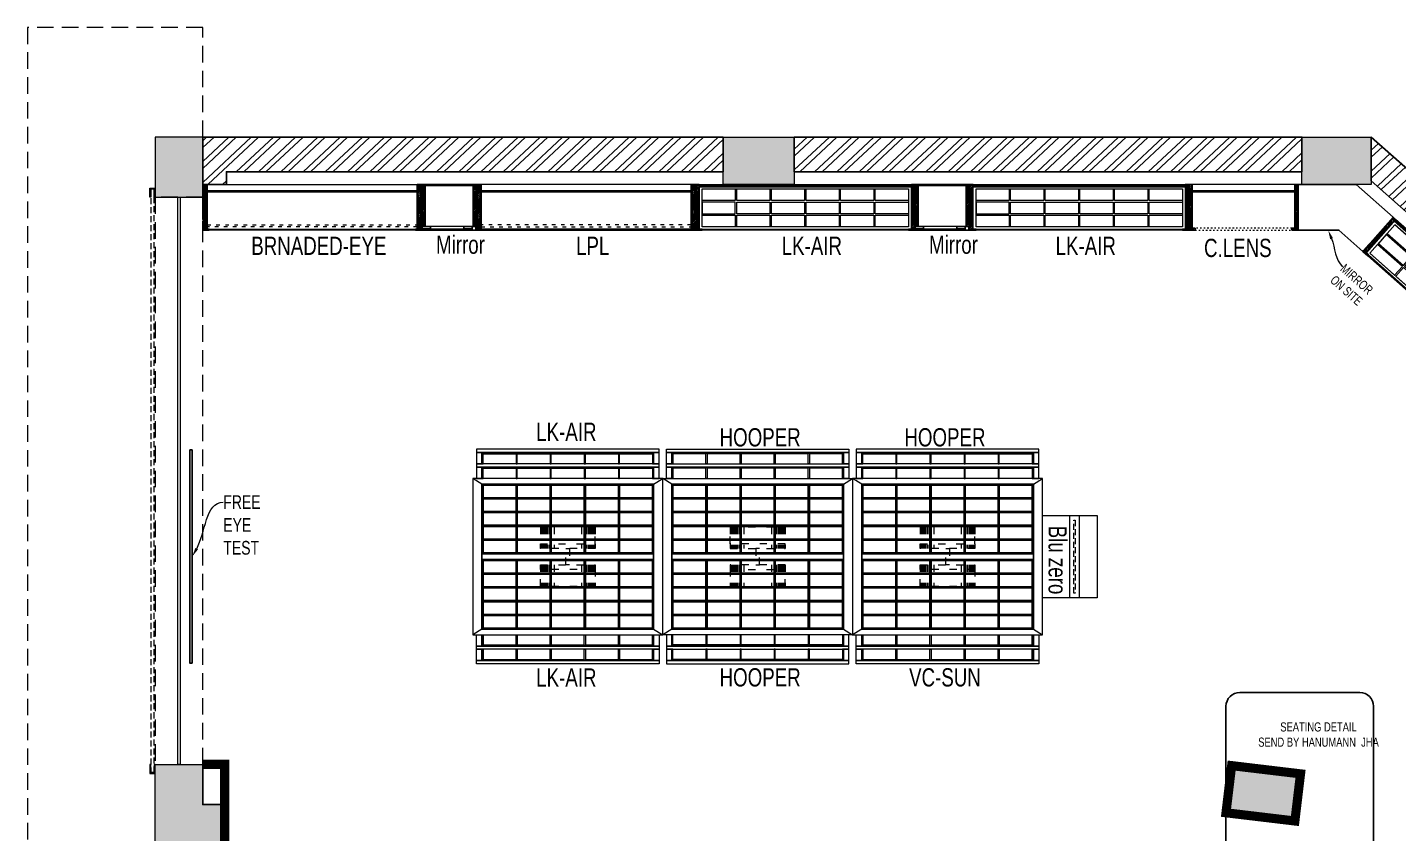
# Model space of a CAD drawing. Header units: feet. Extents: x 2658791 to 2675396, y -5466277 to -5453577.
# Drawn here: x 2658990 to 2666499, y -5457991 to -5453577 of the extents above; entities that cross this region are included whole.
import ezdxf
from ezdxf import colors
from ezdxf.entities.mleader import LeaderData, LeaderLine
from ezdxf.math import Vec2, Vec3

# ---------------------------------------------------------------- set-up
doc = ezdxf.new("R2010")
doc.units = ezdxf.units.FT
doc.header["$LTSCALE"] = 33
doc.header["$MEASUREMENT"] = 0
for name, pattern in [('a_p6_plan_L18$0$HIDDEN', [0.375, 0.25, -0.125]), ('ACAD_ISO03W100', [30, 12, -18]), ('D10_DASHED', [0.75, 0.5, -0.25]), ('HIDDENX2', [0.75, 0.5, -0.25])]:
    doc.linetypes.add(name, pattern=pattern)
for name, color, linetype, lineweight in [('A-Glazing', 4, 'Continuous', 20), ('A-shutter', 8, 'Continuous', 18), ('beam', 90, 'Continuous', 9), ('Column', 243, 'Continuous', 9), ('HIDDEN LINE', 177, 'Continuous', 0), ('LENS-DIM', 252, 'Continuous', 5), ('LENS-FURNITURE', 13, 'Continuous', 9), ('LENS-PARTITION', 21, 'Continuous', 25), ('LENS-TEXT', 31, 'Continuous', 5), ('LENS_DIMENSION', 193, 'Continuous', 0), ('LENS_PARTITION', 21, 'Continuous', 25), ('LENS_TEXT', 31, 'Continuous', 5), ('LK-FF&E FLOOR', 1, 'Continuous', 9), ('LK-FF&E WALL', 1, 'Continuous', 9), ('LK-MIRROR', 133, 'Continuous', 13), ('LN-ELEVATION-1', 81, 'Continuous', 25), ('LN-ELEVATION-2', 103, 'Continuous', 20), ('LN-ELEVATION-3', 125, 'Continuous', 18), ('LN-ELEVATION-4', 145, 'Continuous', 13), ('LN-ELEVATION-5', 167, 'Continuous', 5), ('LN-HATCH', 251, 'Continuous', 0), ('PLANO-TXT', 252, 'Continuous', 5), ('rolling shutter', 1, 'Continuous', 5)]:
    doc.layers.add(name, color=color, linetype=linetype, lineweight=lineweight)
doc.layers.add('A-WALL', color=1, linetype='Continuous')
doc.styles.add('LK TXT', font='GILC____.TTF', dxfattribs={"height": 100})
doc.styles.get("Standard").update_dxf_attribs({"font": 'GILC____.TTF'})
pattern_1 = [(45, (7858054.0837, 3504049.203), (-4.4901280605, 4.4901280605), [])]
pattern_2 = [(45, (3990327.2935, 1709214.6916), (-4.4901280605, 4.4901280605), [])]
pattern_3 = [(45, (7858558.917, 3503823.203), (-4.4901280605, 4.4901280605), [])]

# ---------------------------------------------------------------- blocks, each defined once
blk = doc.blocks.new('*U50')
at = {"layer": 'A-shutter', "color": 5, "ltscale": 10}
for points in [[(41039950, -1561539.2), (41039950, -1561544.2), (41039905, -1561544.2), (41039905, -1561564.2), (41039950, -1561564.2), (41039950, -1561569.2), (41039900, -1561569.2), (41039900, -1561539.2)], [(41043055, -1561539.2), (41043055, -1561544.2), (41043100, -1561544.2), (41043100, -1561564.2), (41043055, -1561564.2), (41043055, -1561569.2), (41043105, -1561569.2), (41043105, -1561539.2)]]:
    blk.add_lwpolyline(points, close=True, dxfattribs=at)
at = {"layer": 'A-shutter', "color": 5, "linetype": 'HIDDENX2', "ltscale": 2}
blk.add_lwpolyline([(41039905, -1561544.2), (41039905, -1561564.2), (41043100, -1561564.2), (41043100, -1561544.2)], close=True, dxfattribs=at)
blk = doc.blocks.new('A$C789c81e5')
at = {"layer": 'Column'}
h = blk.add_hatch(color=8, dxfattribs=at)
h.dxf.hatch_style = 1
h.paths.add_polyline_path([(-8311.5, 960), (-8641.5, 960), (-8641.5, 700), (-8311.5, 700)])
h.paths.add_polyline_path([(-4736.5, 1080), (-4736.5, 700), (-5206.5, 700), (-5206.5, 960), (-4986.5, 960), (-4986.5, 1080)])
h.paths.add_polyline_path([(-1094, 700), (-1114.3, 1132), (-1374, 1119.8), (-1366.5, 960), (-1516.5, 960), (-1516.5, 700)])
h.paths.add_polyline_path([(-1503.3, 3876.8), (-1243.6, 3889), (-1222.5, 3439.5), (-1482.3, 3427.3)])
h.paths.add_polyline_path([(-8641.5, 4200), (-8381.5, 4200), (-8381.5, 3810), (-8641.5, 3810)])
h.paths.add_polyline_path([(-5154.6, 6972.3), (-4896.4, 6941.5), (-4941.4, 6564.2), (-5199.6, 6595)])
h.paths.add_polyline_path([(-1595.3, 6780), (-1626, 6490.2), (-1611.2, 6175.4), (-1351.5, 6187.6), (-1365.3, 6482.5), (-1336.7, 6752.6)])
h.paths.add_polyline_path([(-8641.5, 7360), (-8381.5, 7360), (-8381.5, 6980), (-8641.5, 6980)])
h.paths.add_polyline_path([(-6192.4, 10137.7), (-5940.3, 10422.1), (-5745.7, 10249.6), (-5997.8, 9965.2)])
h.paths.add_polyline_path([(-4115.7, 12479.6), (-3857, 12771.4), (-3662.5, 12598.9), (-3921.2, 12307.1)])
h.paths.add_polyline_path([(271.4, 10231.9), (584.4, 9999.1), (351.6, 9686.2), (38.7, 9918.9)])
h.paths.add_polyline_path([(-858.2, 16153.4), (-633.6, 16406.7), (-439, 16234.2), (-663.6, 15980.9)])
at = {"layer": 'LN-HATCH'}
h = blk.add_hatch(dxfattribs=at)
h.set_pattern_fill('ANSI32', color=256, scale=222, angle=88.11)
h.paths.add_polyline_path([(143, 9841.4), (41.5, 9704.9), (250.2, 9549.8), (351.6, 9686.2)])
h.paths.add_polyline_path([(1647, 11221.8), (697.8, 10151.6), (584.4, 9999.1), (382.8, 10149.1), (1459.5, 11387.9)])
h.paths.add_polyline_path([(-442.5, 16230.3), (2666.1, 12370.7), (2261.1, 11914.1), (2066.6, 12086.6), (2248.1, 12295.4), (2197.7, 12537.6), (-617.4, 16033)])
h.paths.add_polyline_path([(2066.6, 12086.6), (1656.4, 11614.5), (1846.1, 11446.2), (2261.1, 11914.1)])
h.paths.add_polyline_path([(-3857, 12771.4), (-858.2, 16153.4), (-716, 16027.3), (-3714.8, 12645.4)])
h.paths.add_polyline_path([(-5940.3, 10422.1), (-4115.7, 12479.6), (-3973.6, 12353.6), (-5798.1, 10296)])
h.paths.add_polyline_path([(-8641.5, 7360), (-6192.4, 10137.7), (-6050.2, 10011.7), (-8401.5, 7360)])
h.paths.add_polyline_path([(-8451.5, 4200), (-8641.5, 4200), (-8641.5, 6980), (-8451.5, 6980)])
h.paths.add_polyline_path([(-8381.5, 1090), (-8451.5, 1090), (-8451.5, 3810), (-8641.5, 3810), (-8641.5, 960), (-8381.5, 960)])
at = {"layer": 'A-WALL'}
for p, q in [((-5199.6, 6595), (-5154.6, 6972.3)), ((-4896.4, 6941.5), (-5154.6, 6972.3)), ((-4941.4, 6564.2), (-4896.4, 6941.5)), ((-4941.4, 6564.2), (-5199.6, 6595))]:
    blk.add_line(p, q, dxfattribs=at)
for points in [[(-8641.5, 7360), (-6192.4, 10137.7), (-6050.2, 10011.7), (-8401.5, 7360)], [(-8451.5, 4200), (-8641.5, 4200), (-8641.5, 6980), (-8451.5, 6980)], [(-8381.5, 1090), (-8451.5, 1090), (-8451.5, 3810), (-8641.5, 3810), (-8641.5, 960), (-8381.5, 960)]]:
    blk.add_lwpolyline(points, close=True, dxfattribs=at)
at = {"layer": 'beam', "linetype": 'a_p6_plan_L18$0$HIDDEN', "lineweight": 5, "ltscale": 11}
blk.add_line((-8641.5, 960), (-9241.5, 960), dxfattribs=at)
blk.add_lwpolyline([(-9241.5, 960), (-9241.5, 0), (0, 0), (-301.6, 6428.9)], dxfattribs=at)
blk.add_lwpolyline([(-5206.5, 960), (-8311.5, 960), (-8311.5, 700), (-5206.5, 700)], close=True, dxfattribs=at)
at = {"layer": 'Column'}
for points in [[(-8641.5, 7360), (-8381.5, 7360), (-8381.5, 6980), (-8641.5, 6980)], [(-5154.6, 6972.3), (-4896.4, 6941.5), (-4941.4, 6564.2), (-5199.6, 6595)], [(-8641.5, 4200), (-8381.5, 4200), (-8381.5, 3810), (-8641.5, 3810)], [(-4736.5, 1080), (-4736.5, 700), (-5206.5, 700), (-5206.5, 960), (-4986.5, 960), (-4986.5, 1080)], [(-8311.5, 960), (-8641.5, 960), (-8641.5, 700), (-8311.5, 700)]]:
    blk.add_lwpolyline(points, close=True, dxfattribs=at)
at = {"layer": 'rolling shutter', "color": 2}
blk.add_blockref('*U50', (-41048261.5, 1562239.2), dxfattribs=at)
blk = doc.blocks.new('MIRROR')
at = {"layer": 'LN-HATCH', "ltscale": 0.5}
h = blk.add_hatch(dxfattribs=at)
h.set_pattern_fill('ANSI31', color=256, scale=2)
h.set_pattern_definition([(45, (4060433.7416, 1708720.787), (-4.4901280605, 4.4901280605), [])])
h.paths.add_polyline_path([(212.9, 101.3), (230.9, 101.3), (230.9, -127.7), (212.9, -127.7)])
h.paths.add_polyline_path([(230.9, 95.3), (494.9, 95.3), (494.9, 101.3), (230.9, 101.3)])
h.paths.add_polyline_path([(512.9, 101.3), (494.9, 101.3), (494.9, -127.7), (512.9, -127.7)])
at = {"layer": 'Defpoints'}
blk.add_lwpolyline([(512.9, 101.3), (212.9, 101.3), (212.9, -148.7), (512.9, -148.7)], close=True, dxfattribs=at)
at = {"layer": 'LN-ELEVATION-1'}
for points in [[(212.9, 101.3), (230.9, 101.3), (230.9, -127.7), (212.9, -127.7)], [(230.9, 95.3), (494.9, 95.3), (494.9, 101.3), (230.9, 101.3)], [(512.9, 101.3), (494.9, 101.3), (494.9, -127.7), (512.9, -127.7)], [(259.9, -141.7), (259.9, -127.7), (214.9, -127.7), (214.9, -148.7), (223.9, -148.7), (223.9, -147.2), (216.4, -147.2), (216.4, -141.7)], [(442.9, -141.7), (442.9, -127.7), (487.9, -127.7), (487.9, -148.7), (478.9, -148.7), (478.9, -147.2), (486.4, -147.2), (486.4, -141.7)], [(504.9, -148.7), (504.9, -147.2), (509.4, -147.2), (509.4, -129.2), (487.9, -129.2), (487.9, -127.7), (510.9, -127.7), (510.9, -148.7)]]:
    blk.add_lwpolyline(points, close=True, dxfattribs=at)
at = {"layer": 'LN-ELEVATION-2', "color": 4, "lineweight": 0}
blk.add_lwpolyline([(216.4, -141.7), (486.4, -141.7), (486.4, -147.2), (216.4, -147.2)], close=True, dxfattribs=at)
at = {"layer": 'LN-ELEVATION-2'}
blk.add_lwpolyline([(259.9, -141.7), (442.9, -141.7), (442.9, -127.7), (259.9, -127.7)], close=True, dxfattribs=at)
at = {"layer": 'LN-ELEVATION-4', "ltscale": 0.5}
blk.add_line((478.9, -148.7), (223.9, -148.7), dxfattribs=at)
blk = doc.blocks.new('VC HD 1200')
at = {"layer": 'LN-HATCH', "ltscale": 0.5}
h = blk.add_hatch(dxfattribs=at)
h.set_pattern_fill('ANSI31', color=256, scale=2)
h.set_pattern_definition([(45, (3760859.753, 1795248.936), (-4.490128061, 4.490128061), [])])
h.paths.add_polyline_path([(-1200, 250), (-1200, 60), (-1194, 60), (-1194, 50), (-1200, 50), (-1200, 6), (-1182, 6), (-1182, 250)])
h = blk.add_hatch(dxfattribs=at)
h.set_pattern_fill('ANSI31', color=256, scale=2)
h.set_pattern_definition(pattern_1)
h.paths.add_polyline_path([(0, 250), (0, 60), (-6, 60), (-6, 50), (0, 50), (0, 6), (-18, 6), (-18, 250)])
h = blk.add_hatch(dxfattribs=at)
h.set_pattern_fill('ANSI31', color=256, scale=2)
h.set_pattern_definition([(45, (7858047.0837, 3504049.203), (-4.4901280605, 4.4901280605), [])])
h.paths.add_polyline_path([(-1165, 6), (-1165, 0), (-1200, 0), (-1200, 6)])
h = blk.add_hatch(dxfattribs=at)
h.set_pattern_fill('ANSI31', color=256, scale=2)
h.set_pattern_definition(pattern_1)
h.paths.add_polyline_path([(-28, 6), (-28, 0), (0, 0), (0, 6)])
at = {"layer": 'LN-ELEVATION-1', "ltscale": 0.5}
for points in [[(-1200, 250), (-1200, 60), (-1194, 60), (-1194, 50), (-1200, 50), (-1200, 6), (-1182, 6), (-1182, 250)], [(-18, 238), (-1182, 238), (-1182, 244), (-18, 244)], [(0, 250), (0, 60), (-6, 60), (-6, 50), (0, 50), (0, 6), (-18, 6), (-18, 250)], [(-1165, 6), (-1165, 0), (-1200, 0), (-1200, 6)], [(-35, 6), (-35, 0), (0, 0), (0, 6)]]:
    blk.add_lwpolyline(points, close=True, dxfattribs=at)
at = {"layer": 'LN-ELEVATION-3', "ltscale": 0.5}
for p, q in [((-1182, 250), (-18, 250)), ((-1165, 6), (-35, 6)), ((-35, 0), (-1165, 0))]:
    blk.add_line(p, q, dxfattribs=at)
for points in [[(-1165, 226), (-35, 226), (-35, 18), (-1165, 18)], [(-1165, 226), (-983.3, 226), (-983.3, 162), (-1165, 162)], [(-975.3, 226), (-793.7, 226), (-793.7, 162), (-975.3, 162)], [(-785.7, 226), (-604, 226), (-604, 162), (-785.7, 162)], [(-596, 226), (-414.3, 226), (-414.3, 162), (-596, 162)], [(-406.3, 226), (-224.7, 226), (-224.7, 162), (-406.3, 162)], [(-216.7, 226), (-35, 226), (-35, 162), (-216.7, 162)], [(-1165, 90), (-983.3, 90), (-983.3, 154), (-1165, 154)], [(-975.3, 154), (-793.7, 154), (-793.7, 90), (-975.3, 90)], [(-785.7, 154), (-604, 154), (-604, 90), (-785.7, 90)], [(-596, 154), (-414.3, 154), (-414.3, 90), (-596, 90)], [(-406.3, 154), (-224.7, 154), (-224.7, 90), (-406.3, 90)], [(-216.7, 154), (-35, 154), (-35, 90), (-216.7, 90)], [(-1165, 82), (-983.3, 82), (-983.3, 18), (-1165, 18)], [(-975.3, 82), (-793.7, 82), (-793.7, 18), (-975.3, 18)], [(-785.7, 82), (-604, 82), (-604, 18), (-785.7, 18)], [(-596, 82), (-414.3, 82), (-414.3, 18), (-596, 18)], [(-406.3, 82), (-224.7, 82), (-224.7, 18), (-406.3, 18)], [(-216.7, 82), (-35, 82), (-35, 18), (-216.7, 18)]]:
    blk.add_lwpolyline(points, close=True, dxfattribs=at)
blk = doc.blocks.new('ffgd')
at = {"layer": 'LN-ELEVATION-4', "linetype": 'ACAD_ISO03W100', "ltscale": 0.1}
blk.add_lwpolyline([(0, 47.3), (0, -41.5), (-20, -41.5), (-20, 47.3)], close=True, dxfattribs=at)
at = {"layer": 'LN-ELEVATION-5', "linetype": 'ACAD_ISO03W100', "ltscale": 0.1}
for p, q in [((-159.9, 165.7), (-159.9, 47.3)), ((-159.7, 165.7), (-159.7, 47.3)), ((-159.4, 165.7), (-159.4, 47.3)), ((-159, 165.7), (-159, 47.3)), ((-158.5, 165.7), (-158.5, 47.3)), ((-157.9, 165.7), (-157.9, 47.3)), ((-157.1, 165.7), (-157.1, 47.3)), ((-156.1, 165.7), (-156.1, 47.3)), ((-154.1, 165.7), (-154.1, 47.3)), ((-151.1, 165.7), (-151.1, 47.3)), ((-146.1, 165.7), (-146.1, 47.3)), ((-141.1, 165.7), (-141.1, 47.3)), ((-135.1, 165.7), (-135.1, 47.3)), ((-128.1, 165.7), (-128.1, 47.3)), ((-120.1, 165.7), (-120.1, 47.3)), ((-111.1, 165.7), (-111.1, 47.3)), ((-102.1, 165.7), (-102.1, 47.3)), ((-85, 165.7), (-85, 47.3)), ((65, 165.7), (65, 47.3)), ((82.1, 165.7), (82.1, 47.3)), ((91.1, 165.7), (91.1, 47.3)), ((100.1, 165.7), (100.1, 47.3)), ((108.1, 165.7), (108.1, 47.3)), ((115.1, 165.7), (115.1, 47.3)), ((121.1, 165.7), (121.1, 47.3)), ((126.1, 165.7), (126.1, 47.3)), ((131.1, 165.7), (131.1, 47.3)), ((134.1, 165.7), (134.1, 47.3)), ((136.1, 165.7), (136.1, 47.3)), ((137.1, 165.7), (137.1, 47.3)), ((137.9, 165.7), (137.9, 47.3)), ((138.5, 165.7), (138.5, 47.3)), ((139, 165.7), (139, 47.3)), ((139.4, 165.7), (139.4, 47.3)), ((139.7, 165.7), (139.7, 47.3)), ((139.9, 165.7), (139.9, 47.3)), ((-159.9, -41.5), (-159.9, -159.9)), ((-159.7, -41.5), (-159.7, -159.9)), ((-159.4, -41.5), (-159.4, -159.9)), ((-159, -41.5), (-159, -159.9)), ((-158.5, -41.5), (-158.5, -159.9)), ((-157.9, -41.5), (-157.9, -159.9)), ((-157.1, -41.5), (-157.1, -159.9)), ((-156.1, -41.5), (-156.1, -159.9)), ((-154.1, -41.5), (-154.1, -159.9)), ((-151.1, -41.5), (-151.1, -159.9)), ((-146.1, -41.5), (-146.1, -159.9)), ((-141.1, -41.5), (-141.1, -159.9)), ((-135.1, -41.5), (-135.1, -159.9)), ((-128.1, -41.5), (-128.1, -159.9)), ((-120.1, -41.5), (-120.1, -159.9)), ((-111.1, -41.5), (-111.1, -159.9)), ((-102.1, -41.5), (-102.1, -159.9)), ((-85, -41.5), (-85, -159.9)), ((65, -41.5), (65, -159.9)), ((82.1, -41.5), (82.1, -159.9)), ((91.1, -41.5), (91.1, -159.9)), ((100.1, -41.5), (100.1, -159.9)), ((108.1, -41.5), (108.1, -159.9)), ((115.1, -41.5), (115.1, -159.9)), ((121.1, -41.5), (121.1, -159.9)), ((126.1, -41.5), (126.1, -159.9)), ((131.1, -41.5), (131.1, -159.9)), ((134.1, -41.5), (134.1, -159.9)), ((136.1, -41.5), (136.1, -159.9)), ((137.1, -41.5), (137.1, -159.9)), ((137.9, -41.5), (137.9, -159.9)), ((138.5, -41.5), (138.5, -159.9)), ((139, -41.5), (139, -159.9)), ((139.4, -41.5), (139.4, -159.9)), ((139.7, -41.5), (139.7, -159.9)), ((139.9, -41.5), (139.9, -159.9))]:
    blk.add_line(p, q, dxfattribs=at)
for points in [[(140, 73), (140, 165.7), (-160, 165.7), (-160, 73)], [(140, -67.1), (140, -159.9), (-160, -159.9), (-160, -67.1)]]:
    blk.add_lwpolyline(points, dxfattribs=at)
for points in [[(140, 73), (140, 47.3), (-160, 47.3), (-160, 73)], [(140, -41.5), (140, -67.1), (-160, -67.1), (-160, -41.5)]]:
    blk.add_lwpolyline(points, close=True, dxfattribs=at)
blk = doc.blocks.new('EURO 1040 x 1175')
at = {"layer": 'LN-ELEVATION-1'}
for points in [[(-470, -327.4), (470, -327.4), (470, 467.6), (-470, 467.6)], [(-470, 85.1), (470, 85.1), (470, 467.6), (-470, 467.6)], [(-283.2, 85.1), (-277.2, 85.1), (-277.2, 467.6), (-283.2, 467.6)], [(-96.4, 85.1), (-90.4, 85.1), (-90.4, 467.6), (-96.4, 467.6)], [(90.4, 85.1), (96.4, 85.1), (96.4, 467.6), (90.4, 467.6)], [(277.2, 85.1), (283.2, 85.1), (283.2, 467.6), (277.2, 467.6)], [(-470, 386.6), (-283.2, 386.6), (-283.2, 392.6), (-470, 392.6)], [(-277.2, 386.6), (-96.4, 386.6), (-96.4, 392.6), (-277.2, 392.6)], [(-90.4, 386.6), (90.4, 386.6), (90.4, 392.6), (-90.4, 392.6)], [(96.4, 386.6), (277.2, 386.6), (277.2, 392.6), (96.4, 392.6)], [(283.2, 386.6), (470, 386.6), (470, 392.6), (283.2, 392.6)], [(-470, 311.2), (-283.2, 311.2), (-283.2, 317.2), (-470, 317.2)], [(-277.2, 311.2), (-96.4, 311.2), (-96.4, 317.2), (-277.2, 317.2)], [(-90.4, 311.2), (90.4, 311.2), (90.4, 317.2), (-90.4, 317.2)], [(96.4, 311.2), (277.2, 311.2), (277.2, 317.2), (96.4, 317.2)], [(283.2, 311.2), (470, 311.2), (470, 317.2), (283.2, 317.2)], [(-470, 235.8), (-283.2, 235.8), (-283.2, 241.8), (-470, 241.8)], [(-277.2, 235.8), (-96.4, 235.8), (-96.4, 241.8), (-277.2, 241.8)], [(-90.4, 235.8), (90.4, 235.8), (90.4, 241.8), (-90.4, 241.8)], [(96.4, 235.8), (277.2, 235.8), (277.2, 241.8), (96.4, 241.8)], [(283.2, 235.8), (470, 235.8), (470, 241.8), (283.2, 241.8)], [(-470, 160.4), (-283.2, 160.4), (-283.2, 166.4), (-470, 166.4)], [(-277.2, 160.4), (-96.4, 160.4), (-96.4, 166.4), (-277.2, 166.4)], [(-90.4, 160.4), (90.4, 160.4), (90.4, 166.4), (-90.4, 166.4)], [(96.4, 160.4), (277.2, 160.4), (277.2, 166.4), (96.4, 166.4)], [(283.2, 160.4), (470, 160.4), (470, 166.4), (283.2, 166.4)], [(-470, 85.1), (470, 85.1), (470, 55.1), (-470, 55.1)], [(-470, 55.1), (470, 55.1), (470, -327.4), (-470, -327.4)], [(-283.2, 55.1), (-277.2, 55.1), (-277.2, -327.4), (-283.2, -327.4)], [(-96.4, 55.1), (-90.4, 55.1), (-90.4, -327.4), (-96.4, -327.4)], [(90.4, 55.1), (96.4, 55.1), (96.4, -327.4), (90.4, -327.4)], [(277.2, 55.1), (283.2, 55.1), (283.2, -327.4), (277.2, -327.4)], [(-470, -20.3), (-283.2, -20.3), (-283.2, -26.3), (-470, -26.3)], [(-277.2, -20.3), (-96.4, -20.3), (-96.4, -26.3), (-277.2, -26.3)], [(-90.4, -20.3), (90.4, -20.3), (90.4, -26.3), (-90.4, -26.3)], [(96.4, -20.3), (277.2, -20.3), (277.2, -26.3), (96.4, -26.3)], [(283.2, -20.3), (470, -20.3), (470, -26.3), (283.2, -26.3)], [(-470, -95.7), (-283.2, -95.7), (-283.2, -101.7), (-470, -101.7)], [(-277.2, -95.7), (-96.4, -95.7), (-96.4, -101.7), (-277.2, -101.7)], [(-90.4, -95.7), (90.4, -95.7), (90.4, -101.7), (-90.4, -101.7)], [(96.4, -95.7), (277.2, -95.7), (277.2, -101.7), (96.4, -101.7)], [(283.2, -95.7), (470, -95.7), (470, -101.7), (283.2, -101.7)], [(-470, -171.1), (-283.2, -171.1), (-283.2, -177.1), (-470, -177.1)], [(-277.2, -171.1), (-96.4, -171.1), (-96.4, -177.1), (-277.2, -177.1)], [(-90.4, -171.1), (90.4, -171.1), (90.4, -177.1), (-90.4, -177.1)], [(96.4, -171.1), (277.2, -171.1), (277.2, -177.1), (96.4, -177.1)], [(283.2, -171.1), (470, -171.1), (470, -177.1), (283.2, -177.1)], [(-470, -246.4), (-283.2, -246.4), (-283.2, -252.4), (-470, -252.4)], [(-277.2, -246.4), (-96.4, -246.4), (-96.4, -252.4), (-277.2, -252.4)], [(-90.4, -246.4), (90.4, -246.4), (90.4, -252.4), (-90.4, -252.4)], [(96.4, -246.4), (277.2, -246.4), (277.2, -252.4), (96.4, -252.4)], [(283.2, -246.4), (470, -246.4), (470, -252.4), (283.2, -252.4)]]:
    blk.add_lwpolyline(points, close=True, dxfattribs=at)
for points in [[(-283.2, 461.6), (-464, 461.6), (-464, 317.2)], [(-96.4, 461.6), (-277.2, 461.6)], [(90.4, 461.6), (-90.4, 461.6)], [(277.2, 461.6), (96.4, 461.6)], [(464, 317.2), (464, 461.6), (283.2, 461.6)], [(-464, 311.2), (-464, 241.8)], [(464, 241.8), (464, 311.2)], [(-464, 235.8), (-464, 166.4)], [(464, 166.4), (464, 235.8)], [(-464, 160.4), (-464, 91.1), (-283.2, 91.1)], [(283.2, 91.1), (464, 91.1), (464, 160.4)], [(-277.2, 91.1), (-96.4, 91.1)], [(-90.4, 91.1), (90.4, 91.1)], [(96.4, 91.1), (277.2, 91.1)], [(-464, -20.3), (-464, 49.1), (-283.2, 49.1)], [(-277.2, 49.1), (-96.4, 49.1)], [(-90.4, 49.1), (90.4, 49.1)], [(96.4, 49.1), (277.2, 49.1)], [(283.2, 49.1), (464, 49.1), (464, -20.3)], [(-464, -95.7), (-464, -26.3)], [(464, -26.3), (464, -95.7)], [(-464, -171.1), (-464, -101.7)], [(464, -101.7), (464, -171.1)], [(-283.2, -321.4), (-464, -321.4), (-464, -177.1)], [(464, -177.1), (464, -321.4), (283.2, -321.4)], [(-96.4, -321.4), (-277.2, -321.4)], [(90.4, -321.4), (-90.4, -321.4)], [(277.2, -321.4), (96.4, -321.4)]]:
    blk.add_lwpolyline(points, dxfattribs=at)
at = {"layer": 'LN-ELEVATION-2'}
blk.add_lwpolyline([(-520, -357.4), (520, -357.4), (520, 497.6), (-520, 497.6)], close=True, dxfattribs=at)
for points in [[(-470, 467.6), (-520, 497.6)], [(470, 467.6), (520, 497.6)], [(-470, -327.4), (-520, -357.4)], [(470, -327.4), (520, -357.4)]]:
    blk.add_lwpolyline(points, dxfattribs=at)
at = {"layer": 'LN-ELEVATION-3'}
for points in [[(-500, 559.6), (500, 559.6), (500, 577.6), (-500, 577.6)], [(-500, 497.6), (-470, 497.6), (-470, 559.6), (-500, 559.6)], [(470, 497.6), (500, 497.6), (500, 559.6), (470, 559.6)], [(-500, -357.4), (-470, -357.4), (-470, -419.4), (-500, -419.4)], [(470, -357.4), (500, -357.4), (500, -419.4), (470, -419.4)], [(-500, -419.4), (500, -419.4), (500, -437.4), (-500, -437.4)]]:
    blk.add_lwpolyline(points, close=True, dxfattribs=at)
at = {"layer": 'LN-ELEVATION-4'}
for points in [[(-500, 639.6), (500, 639.6), (500, 657.6), (-500, 657.6)], [(-500, 577.6), (-470, 577.6), (-470, 639.6), (-500, 639.6)], [(470, 577.6), (500, 577.6), (500, 639.6), (470, 639.6)], [(-470, 497.6), (-464, 497.6), (-464, 559.6), (-470, 559.6)], [(-464, 553.6), (-283.2, 553.6), (-283.2, 559.6), (-464, 559.6)], [(-283.2, 497.6), (-277.2, 497.6), (-277.2, 559.6), (-283.2, 559.6)], [(-277.2, 553.6), (-96.4, 553.6), (-96.4, 559.6), (-277.2, 559.6)], [(-96.4, 497.6), (-90.4, 497.6), (-90.4, 559.6), (-96.4, 559.6)], [(-90.4, 553.6), (90.4, 553.6), (90.4, 559.6), (-90.4, 559.6)], [(90.4, 497.6), (96.4, 497.6), (96.4, 559.6), (90.4, 559.6)], [(96.4, 553.6), (277.2, 553.6), (277.2, 559.6), (96.4, 559.6)], [(277.2, 497.6), (283.2, 497.6), (283.2, 559.6), (277.2, 559.6)], [(283.2, 553.6), (464, 553.6), (464, 559.6), (283.2, 559.6)], [(464, 497.6), (470, 497.6), (470, 559.6), (464, 559.6)], [(-470, -357.4), (-464, -357.4), (-464, -419.4), (-470, -419.4)], [(-283.2, -357.4), (-277.2, -357.4), (-277.2, -419.4), (-283.2, -419.4)], [(-96.4, -357.4), (-90.4, -357.4), (-90.4, -419.4), (-96.4, -419.4)], [(90.4, -357.4), (96.4, -357.4), (96.4, -419.4), (90.4, -419.4)], [(277.2, -357.4), (283.2, -357.4), (283.2, -419.4), (277.2, -419.4)], [(464, -357.4), (470, -357.4), (470, -419.4), (464, -419.4)], [(-500, -437.4), (-470, -437.4), (-470, -499.4), (-500, -499.4)], [(-464, -413.4), (-283.2, -413.4), (-283.2, -419.4), (-464, -419.4)], [(-277.2, -413.4), (-96.4, -413.4), (-96.4, -419.4), (-277.2, -419.4)], [(-90.4, -413.4), (90.4, -413.4), (90.4, -419.4), (-90.4, -419.4)], [(96.4, -413.4), (277.2, -413.4), (277.2, -419.4), (96.4, -419.4)], [(283.2, -413.4), (464, -413.4), (464, -419.4), (283.2, -419.4)], [(470, -437.4), (500, -437.4), (500, -499.4), (470, -499.4)], [(-500, -499.4), (500, -499.4), (500, -517.4), (-500, -517.4)]]:
    blk.add_lwpolyline(points, close=True, dxfattribs=at)
at = {"layer": 'LN-ELEVATION-5'}
for points in [[(-470, 577.6), (-464, 577.6), (-464, 639.6), (-470, 639.6)], [(-464, 633.6), (-283.2, 633.6), (-283.2, 639.6), (-464, 639.6)], [(-283.2, 577.6), (-277.2, 577.6), (-277.2, 639.6), (-283.2, 639.6)], [(-277.2, 633.6), (-96.4, 633.6), (-96.4, 639.6), (-277.2, 639.6)], [(-96.4, 577.6), (-90.4, 577.6), (-90.4, 639.6), (-96.4, 639.6)], [(-90.4, 633.6), (90.4, 633.6), (90.4, 639.6), (-90.4, 639.6)], [(90.4, 577.6), (96.4, 577.6), (96.4, 639.6), (90.4, 639.6)], [(96.4, 633.6), (277.2, 633.6), (277.2, 639.6), (96.4, 639.6)], [(277.2, 577.6), (283.2, 577.6), (283.2, 639.6), (277.2, 639.6)], [(283.2, 633.6), (464, 633.6), (464, 639.6), (283.2, 639.6)], [(464, 577.6), (470, 577.6), (470, 639.6), (464, 639.6)], [(-470, -437.4), (-464, -437.4), (-464, -499.4), (-470, -499.4)], [(-283.2, -437.4), (-277.2, -437.4), (-277.2, -499.4), (-283.2, -499.4)], [(-96.4, -437.4), (-90.4, -437.4), (-90.4, -499.4), (-96.4, -499.4)], [(90.4, -437.4), (96.4, -437.4), (96.4, -499.4), (90.4, -499.4)], [(277.2, -437.4), (283.2, -437.4), (283.2, -499.4), (277.2, -499.4)], [(464, -437.4), (470, -437.4), (470, -499.4), (464, -499.4)], [(-464, -493.4), (-283.2, -493.4), (-283.2, -499.4), (-464, -499.4)], [(-277.2, -493.4), (-96.4, -493.4), (-96.4, -499.4), (-277.2, -499.4)], [(-90.4, -493.4), (90.4, -493.4), (90.4, -499.4), (-90.4, -499.4)], [(96.4, -493.4), (277.2, -493.4), (277.2, -499.4), (96.4, -499.4)], [(283.2, -493.4), (464, -493.4), (464, -499.4), (283.2, -499.4)]]:
    blk.add_lwpolyline(points, close=True, dxfattribs=at)
at = {"layer": 'LENS-DIM'}
blk.add_blockref('ffgd', (10, 67.1), dxfattribs=at)
blk = doc.blocks.new('CLENS 600')
at = {"layer": 'LN-HATCH', "ltscale": 0.5}
h = blk.add_hatch(dxfattribs=at)
h.set_pattern_fill('ANSI31', color=256, scale=2)
h.set_pattern_definition(pattern_2)
h.paths.add_polyline_path([(-600, 0), (-582, 0), (-582, -240), (-600, -240)])
h = blk.add_hatch(dxfattribs=at)
h.set_pattern_fill('ANSI31', color=256, scale=2)
h.set_pattern_definition([(45, (3975657.573, 1709214.6916), (-4.490128061, 4.490128061), [])])
h.paths.add_polyline_path([(-18, 0), (0, 0), (0, -240), (-18, -240)])
h = blk.add_hatch(dxfattribs=at)
h.set_pattern_fill('ANSI31', color=256, scale=2)
h.set_pattern_definition([(45, (3990252.2935, 1709214.6916), (-4.4901280605, 4.4901280605), [])])
h.paths.add_polyline_path([(-582, -40), (-18, -40), (-18, -34), (-582, -34)])
h = blk.add_hatch(dxfattribs=at)
h.set_pattern_fill('ANSI31', color=256, scale=2)
h.set_pattern_definition(pattern_2)
h.paths.add_polyline_path([(-600, -250), (-565, -250), (-565, -240), (-600, -240)])
h = blk.add_hatch(dxfattribs=at)
h.set_pattern_fill('ANSI31', color=256, scale=2)
h.set_pattern_definition([(45, (3990177.2935, 1709214.6916), (-4.4901280605, 4.4901280605), [])])
h.paths.add_polyline_path([(-35, -250), (0, -250), (0, -240), (-35, -240)])
at = {"layer": 'HIDDEN LINE', "linetype": 'ACAD_ISO03W100', "ltscale": 0.02}
for p, q in [((-35, -240), (-565, -240)), ((-565, -250), (-35, -250))]:
    blk.add_line(p, q, dxfattribs=at)
at = {"layer": 'LN-ELEVATION-1', "ltscale": 0.5}
for points in [[(-600, 0), (-582, 0), (-582, -240), (-600, -240)], [(-18, 0), (0, 0), (0, -240), (-18, -240)], [(-582, -40), (-18, -40), (-18, -34), (-582, -34)], [(-600, -250), (-565, -250), (-565, -240), (-600, -240)], [(-35, -250), (0, -250), (0, -240), (-35, -240)]]:
    blk.add_lwpolyline(points, close=True, dxfattribs=at)
at = {"layer": 'LN-ELEVATION-4'}
blk.add_line((-18, 0), (-582, 0), dxfattribs=at)
blk = doc.blocks.new('VC HD 1010')
at = {"layer": 'LN-HATCH', "ltscale": 0.5}
h = blk.add_hatch(dxfattribs=at)
h.set_pattern_fill('ANSI31', color=256, scale=2)
h.set_pattern_definition([(45, (3761554.586, 1795022.936), (-4.490128061, 4.490128061), [])])
h.paths.add_polyline_path([(-505.2, 24), (-505.2, -166), (-499.2, -166), (-499.2, -176), (-505.2, -176), (-505.2, -220), (-487.2, -220), (-487.2, 24)])
h = blk.add_hatch(dxfattribs=at)
h.set_pattern_fill('ANSI31', color=256, scale=2)
h.set_pattern_definition(pattern_3)
h.paths.add_polyline_path([(504.8, 24), (504.8, -166), (498.8, -166), (498.8, -176), (504.8, -176), (504.8, -220), (486.8, -220), (486.8, 24)])
h = blk.add_hatch(dxfattribs=at)
h.set_pattern_fill('ANSI31', color=256, scale=2)
h.set_pattern_definition([(45, (7858741.917, 3503823.203), (-4.4901280605, 4.4901280605), [])])
h.paths.add_polyline_path([(-470.2, -220), (-470.2, -226), (-505.2, -226), (-505.2, -220)])
h = blk.add_hatch(dxfattribs=at)
h.set_pattern_fill('ANSI31', color=256, scale=2)
h.set_pattern_definition(pattern_3)
h.paths.add_polyline_path([(476.8, -220), (476.8, -226), (511.8, -226), (511.8, -220)])
at = {"layer": 'LN-ELEVATION-1', "ltscale": 0.5}
for points in [[(-505.2, 24), (-505.2, -166), (-499.2, -166), (-499.2, -176), (-505.2, -176), (-505.2, -220), (-487.2, -220), (-487.2, 24)], [(486.8, 12), (-487.2, 12), (-487.2, 18), (486.8, 18)], [(504.8, 24), (504.8, -166), (498.8, -166), (498.8, -176), (504.8, -176), (504.8, -220), (486.8, -220), (486.8, 24)], [(-470.2, -220), (-470.2, -226), (-505.2, -226), (-505.2, -220)], [(469.8, -220), (469.8, -226), (504.8, -226), (504.8, -220)]]:
    blk.add_lwpolyline(points, close=True, dxfattribs=at)
at = {"layer": 'LN-ELEVATION-2', "ltscale": 0.5}
blk.add_lwpolyline([(470.2, 0), (-470.2, 0), (-470.2, -208), (470.2, -208)], close=True, dxfattribs=at)
at = {"layer": 'LN-ELEVATION-3', "ltscale": 0.5}
for p, q in [((-487.2, 24), (486.8, 24)), ((-470.2, -220), (469.8, -220)), ((469.8, -226), (-470.2, -226))]:
    blk.add_line(p, q, dxfattribs=at)
for points in [[(-470.2, 0), (-288.5, 0), (-288.5, -64), (-470.2, -64)], [(-280.5, 0), (-98.8, 0), (-98.8, -64), (-280.5, -64)], [(-90.8, 0), (90.8, 0), (90.8, -64), (-90.8, -64)], [(98.8, 0), (280.5, 0), (280.5, -64), (98.8, -64)], [(288.5, 0), (470.2, 0), (470.2, -64), (288.5, -64)], [(-470.2, -136), (-288.5, -136), (-288.5, -72), (-470.2, -72)], [(-280.5, -72), (-98.8, -72), (-98.8, -136), (-280.5, -136)], [(-90.8, -72), (90.8, -72), (90.8, -136), (-90.8, -136)], [(98.8, -72), (280.5, -72), (280.5, -136), (98.8, -136)], [(288.5, -72), (470.2, -72), (470.2, -136), (288.5, -136)], [(-470.2, -144), (-288.5, -144), (-288.5, -208), (-470.2, -208)], [(-280.5, -144), (-98.8, -144), (-98.8, -208), (-280.5, -208)], [(-90.8, -144), (90.8, -144), (90.8, -208), (-90.8, -208)], [(98.8, -144), (280.5, -144), (280.5, -208), (98.8, -208)], [(288.5, -144), (470.2, -144), (470.2, -208), (288.5, -208)]]:
    blk.add_lwpolyline(points, close=True, dxfattribs=at)
blk = doc.blocks.new('BLUE ZERO')
at = {"layer": 'LENS-FURNITURE', "ltscale": 0.5}
for points in [[(86206.7, 120883.4), (86206.7, 120433.4), (85906.7, 120433.4), (85906.7, 120883.4)], [(86106.7, 120883.4), (86106.7, 120433.4), (86056.7, 120433.4), (86056.7, 120883.4)]]:
    blk.add_lwpolyline(points, close=True, dxfattribs=at)
at = {"layer": 'LENS-FURNITURE', "linetype": 'D10_DASHED', "ltscale": 2}
blk.add_lwpolyline([(86085.7, 120858.4), (86085.7, 120458.4), (86077.7, 120458.4), (86077.7, 120858.4)], close=True, dxfattribs=at)
blk = doc.blocks.new('JJ SH 1200')
at = {"layer": 'LN-HATCH', "ltscale": 0.5}
h = blk.add_hatch(dxfattribs=at)
h.set_pattern_fill('ANSI31', color=256, scale=2)
h.set_pattern_definition([(45, (4097187.331, 1708800.267), (-4.4901280605, 4.4901280605), [])])
h.paths.add_polyline_path([(792.1, 220), (792.1, 30), (786.1, 30), (786.1, 20), (792.1, 20), (792.1, -24), (767.1, -24), (767.1, 220)])
h.paths.add_polyline_path([(-382.9, 180), (767.1, 180), (767.1, 186), (-382.9, 186)])
h.paths.add_polyline_path([(757.1, -24), (757.1, -30), (792.1, -30), (792.1, -24)])
h.paths.add_polyline_path([(-407.9, 220), (-407.9, 30), (-401.9, 30), (-401.9, 20), (-407.9, 20), (-407.9, -24), (-382.9, -24), (-382.9, 220)])
h.paths.add_polyline_path([(-372.9, -24), (-372.9, -30), (-407.9, -30), (-407.9, -24)])
at = {"layer": 'LN-ELEVATION-1', "ltscale": 0.5}
for points in [[(-407.9, 220), (-407.9, 30), (-401.9, 30), (-401.9, 20), (-407.9, 20), (-407.9, -24), (-382.9, -24), (-382.9, 220)], [(-382.9, 180), (767.1, 180), (767.1, 186), (-382.9, 186)], [(792.1, 220), (792.1, 30), (786.1, 30), (786.1, 20), (792.1, 20), (792.1, -24), (767.1, -24), (767.1, 220)], [(-372.9, -24), (-372.9, -30), (-407.9, -30), (-407.9, -24)], [(757.1, -24), (757.1, -30), (792.1, -30), (792.1, -24)]]:
    blk.add_lwpolyline(points, close=True, dxfattribs=at)
at = {"layer": 'LN-ELEVATION-3', "ltscale": 0.5}
for p, q in [((767.1, 220), (-382.9, 220)), ((757.1, -24), (-372.9, -24)), ((-372.9, -30), (757.1, -30))]:
    blk.add_line(p, q, dxfattribs=at)
at = {"layer": 'LN-ELEVATION-4', "linetype": 'ACAD_ISO03W100', "ltscale": 0.05}
blk.add_lwpolyline([(767.1, 0), (-382.9, 0), (-382.9, -12), (767.1, -12)], close=True, dxfattribs=at)

msp = doc.modelspace()

# ---------------------------------------------------------------- linework, layer by layer
msp.add_lwpolyline([(2659891.9, -5457058.3), (2659891.9, -5455890.3), (2659879.9, -5455890.3), (2659879.9, -5457058.3)], close=True)
at = {"layer": 'A-Glazing'}
msp.add_lwpolyline([(2659825.8, -5454506.8), (2659825.8, -5457611.8), (2659813.8, -5457611.8), (2659813.8, -5454506.8)], close=True, dxfattribs=at)
at = {"layer": 'LENS-PARTITION'}
for points in [[(2666303.6, -5454803.6), (2666171.9, -5454686.8), (2665949.8, -5454686.8), (2665940.8, -5454436.8), (2666266.8, -5454436.8), (2666469.5, -5454616.5)], [(2659949.8, -5457611.8), (2660069.8, -5457611.8), (2660069.8, -5457831.8), (2659949.8, -5457831.8)]]:
    msp.add_lwpolyline(points, close=True, dxfattribs=at)
at = {"layer": 'LENS_PARTITION'}
msp.add_lwpolyline([(2665628.9, -5457218.7), (2666287.1, -5457218.7, -0.414214), (2666362.1, -5457293.7), (2666362.1, -5458246.9, -0.414214), (2666287.1, -5458321.9), (2665628.9, -5458321.9, -0.414214), (2665553.9, -5458246.9), (2665553.9, -5457293.7, -0.414214)], format="xyb", close=True, dxfattribs=at)
at = {"layer": 'LK-MIRROR', "linetype": 'ACAD_ISO03W100', "ltscale": 0.05, "const_width": 50}
msp.add_lwpolyline([(2659949.8, -5457611.8), (2660069.8, -5457611.8), (2660069.8, -5458081.8), (2659949.8, -5458081.8)], dxfattribs=at)
msp.add_lwpolyline([(2665931.2, -5457921.9), (2665962.1, -5457663.8), (2665584.8, -5457618.7), (2665553.9, -5457876.9)], close=True, dxfattribs=at)

# ---------------------------------------------------------------- block references
at = {"layer": 'LENS_DIMENSION', "rotation": 270}
msp.add_blockref('A$C789c81e5', (2658989.8, -5462818.3), dxfattribs=at)
at = {"layer": 'LK-FF&E FLOOR'}
for name, p in [('EURO 1040 x 1175', (2661948.9, -5456544.4)), ('EURO 1040 x 1175', (2664028.9, -5456544.4)), ('BLUE ZERO', (2578642.2, -5577132.7))]:
    msp.add_blockref(name, p, dxfattribs=at)
at = {"layer": 'LK-FF&E FLOOR', "xscale": -1}
msp.add_blockref('EURO 1040 x 1175', (2662988.9, -5456544.4), dxfattribs=at)
at = {"layer": 'LK-FF&E WALL', "xscale": -1}
msp.add_blockref('JJ SH 1200', (2660741.8, -5454656.8), dxfattribs=at)
at = {"layer": 'LK-FF&E WALL'}
for name, p in [('MIRROR', (2660936.8, -5454538.2)), ('JJ SH 1200', (2661857.7, -5454656.8)), ('VC HD 1200', (2663849.8, -5454686.8)), ('MIRROR', (2663636.8, -5454538.2)), ('VC HD 1200', (2665349.8, -5454686.8))]:
    msp.add_blockref(name, p, dxfattribs=at)
at = {"layer": 'LK-FF&E WALL', "rotation": 359.9999999999417}
msp.add_blockref('CLENS 600', (2665949.8, -5454436.8), dxfattribs=at)
at = {"layer": 'LK-FF&E WALL', "xscale": -1, "rotation": 318.4359944295251}
msp.add_blockref('VC HD 1010', (2666831.3, -5454969.4), dxfattribs=at)

# ---------------------------------------------------------------- texts
at = {"layer": 'LENS_TEXT', "linetype": 'Continuous', "ltscale": 3, "char_height": 100, "width": 324.474, "attachment_point": 5, "style": 'LK TXT'}
for insert in [(2661361.4, -5454766.8), (2664061.4, -5454766.8)]:
    msp.add_mtext('{\\C7;Mirror}', dxfattribs=dict(at, insert=insert))
at = {"layer": 'PLANO-TXT', "linetype": 'Continuous', "ltscale": 3, "attachment_point": 5, "style": 'LK TXT'}
for s, insert, char_height, width in [('BRNADED-EYE  ', (2660585.7, -5454772.7), 100, 244.677), ('LPL ', (2662085.7, -5454772.7), 100, 244.677), ('LK-AIR', (2663285.7, -5454772.7), 100, 244.677), ('LK-AIR', (2664785.7, -5454772.7), 100, 244.677), ('C.LENS', (2665618.7, -5454784.7), 100, 244.677), ('LK-AIR ', (2661941.2, -5455790.8), 100, 244.677), ('HOOPER', (2663002.6, -5455821.8), 100, 244.677), ('HOOPER', (2664014.7, -5455821.8), 100, 244.677), ('LK-AIR ', (2661941.2, -5457136.1), 100, 244.677), ('HOOPER ', (2663002.6, -5457136.1), 100, 244.677), ('VC-SUN ', (2664014.7, -5457136.1), 100, 244.677), ('SEATING DETAIL \\PSEND BY HANUMANN  JHA  ', (2666060.7, -5457448.9), 50, 907.027)]:
    msp.add_mtext(s, dxfattribs=dict(at, insert=insert, char_height=char_height, width=width))
at = {"layer": 'PLANO-TXT', "linetype": 'Continuous', "ltscale": 3, "insert": (2664631.4, -5456493), "char_height": 100, "width": 510.552, "attachment_point": 5, "rotation": 270, "style": 'LK TXT'}
msp.add_mtext('\\pt800;Blu zero', dxfattribs=at)

# ---------------------------------------------------------------- leaders
at = {"layer": 'LENS-TEXT', "color": 7}
ml = msp.add_multileader_mtext('Standard', dxfattribs=at)
ml.set_content('\\pxql,t3;{\\C0;MIRROR ON SITE}', color=1)
ml.set_leader_properties(color=256, linetype='ByLayer', lineweight=-1)
ml.build(insert=Vec2(0, 0))
ml.multileader.update_dxf_attribs({"leader_type": 2, "dogleg_length": 0.36, "arrow_head_size": 50})
ctx = ml.context
ctx.base_point, ctx.char_height, ctx.arrow_head_size, ctx.landing_gap_size, ctx.plane_origin, ctx.plane_x_axis, ctx.plane_y_axis = Vec3(2666192, -5454887, 0), 50, 50, 0.09, Vec3(2667126.7, -5455097.6, 0), Vec3(0.748215, -0.663456), Vec3(0.663456, 0.748215)
notes = []
notes.append((ctx, [(1, (1, 1, 0), (2666191.7, -5454886.8, 0), (0.748215, -0.663456), 0.36, [(0, [(2666113.8, -5454686.8, 0)], 0, [])])]))
ctx.mtext.insert, ctx.mtext.text_direction, ctx.mtext.rotation, ctx.mtext.width, ctx.mtext.flow_direction = Vec3(2666208.9, -5454868.1, 0), Vec3(0.748215, -0.663456), 5.557757, 237.261, 5
at = {"layer": 'LENS_TEXT', "color": 1, "linetype": 'Continuous', "ltscale": 3}
ml = msp.add_multileader_mtext('Standard', dxfattribs=at)
ml.set_content('{\\C256;FREE EYE TEST}', color=1)
ml.set_leader_properties(color=256, linetype='ByLayer', lineweight=-1)
ml.build(insert=Vec2(0, 0))
ml.multileader.update_dxf_attribs({"leader_type": 2, "dogleg_length": 0.36, "arrow_head_size": 50})
ctx = ml.context
ctx.base_point, ctx.char_height, ctx.arrow_head_size, ctx.landing_gap_size, ctx.plane_origin = Vec3(2660062.1, -5456176.5), 75, 50, 0.09, Vec3(2658784.4, -5454814.1)
notes.append((ctx, [(0, (1, 1, 0), (2660061.8, -5456176.5), (1, 0), 0.36, [(1, [(2659891.9, -5456474.3)], 0, [])])]))
ctx.mtext.insert, ctx.mtext.width, ctx.mtext.flow_direction = Vec3(2660062.2, -5456138.5), 354.238, 5
for ctx, leaders in notes:
    for number, flags, end, landing, length, lines in leaders:
        leader = LeaderData()
        leader.index, (leader.has_last_leader_line, leader.has_dogleg_vector, leader.attachment_direction) = number, flags
        leader.last_leader_point, leader.dogleg_vector, leader.dogleg_length = Vec3(end), Vec3(landing), length
        for number, points, colour, breaks in lines:
            line = LeaderLine()
            line.index, line.vertices, line.color, line.breaks = number, Vec3.list(points), colors.encode_raw_color(colour), breaks
            leader.lines.append(line)
        ctx.leaders.append(leader)

doc.saveas('drawing.dxf')
